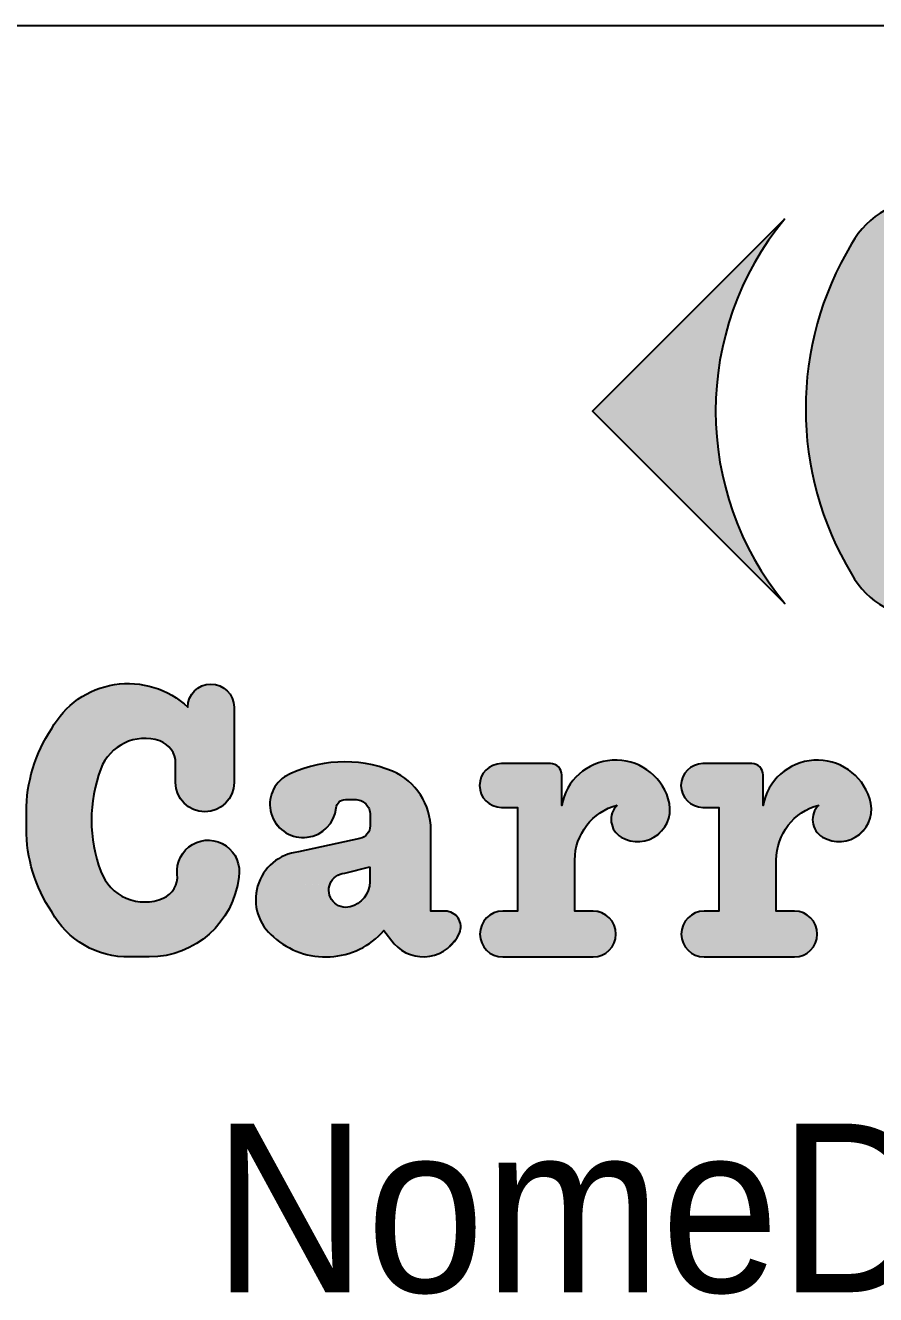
# Paper-space layout 'Layout1' of a CAD drawing. Extents: x 318 to 527, y 161 to 458.
# Drawn here: x 341.39 to 356.51, y 183.61 to 206.19 of the extents above; entities that cross this region are included whole.
import ezdxf
from ezdxf.enums import TextEntityAlignment as Align

# ---------------------------------------------------------------- set-up
doc = ezdxf.new("R2010")
doc.units = 0
doc.header["$LTSCALE"] = 10
doc.layers.get('0').update_dxf_attribs({"linetype": 'CONTINUOUS'})
doc.layers.add('ARQ-FLH', color=4, linetype='CONTINUOUS')
doc.styles.add('ARIAL', font='ARIAL.TTF')
doc.styles.add('ARIAL_BOLD', font='ARIALBD.TTF')
doc.styles.add('ROMANS', font='ROMANS.shx', dxfattribs={"width": 0.9})

# ---------------------------------------------------------------- blocks, each defined once
blk = doc.blocks.new('*U66')
at = {"layer": 'ARQ-FLH', "color": 251}
for points in [[(-173.087, 41.35), (-173.087, 41.588), (-172.562, 42.113)], [(-173.087, 41.35), (-173.474, 41.201), (-173.087, 41.588)], [(-173.474, 40.509), (-173.474, 41.201), (-173.087, 41.35)], [(-173.474, 40.509), (-173.71, 40.964), (-173.474, 41.201)], [(-173.79, 36.5), (-175.982, 38.692), (-173.79, 40.885)], [(-173.71, 39.615), (-173.79, 40.885), (-173.71, 40.964)], [(-173.79, 38.692), (-173.79, 40.885), (-173.71, 39.615)], [(-173.71, 39.615), (-173.71, 40.964), (-173.474, 40.509)], [(-173.79, 36.5), (-173.79, 38.692), (-173.71, 36.421)], [(-173.71, 36.421), (-173.79, 38.692), (-173.71, 37.77)], [(-173.71, 36.421), (-173.71, 37.77), (-173.474, 36.184)], [(-173.474, 36.184), (-173.71, 37.77), (-173.474, 36.876)], [(-173.474, 36.184), (-173.474, 36.876), (-173.087, 35.797)], [(-173.087, 35.797), (-173.474, 36.876), (-173.087, 36.035)], [(-173.087, 35.797), (-173.087, 36.035), (-172.562, 35.272)]]:
    blk.add_solid(points, dxfattribs=at)
blk = doc.blocks.new('*U38', base_point=(0.039396, 0.023355))
at = {"color": 0}
for points in [[(0.036437, 0.029492), (0.035548, 0.029585), (0.0343, 0.028703), (0.034731, 0.029221)], [(0.037003, 0.028116), (0.03718, 0.028278), (0.0343, 0.028703), (0.036437, 0.029492)], [(0.035548, 0.029585), (0.035256, 0.029512), (0.034731, 0.029221), (0.034981, 0.02939)], [(0.036437, 0.029492), (0.036148, 0.029575), (0.035548, 0.029585), (0.035848, 0.029606)], [(0.037161, 0.028966), (0.036951, 0.029183), (0.036437, 0.029492), (0.036708, 0.02936)], [(0.03718, 0.028278), (0.037382, 0.028408), (0.036437, 0.029492), (0.037161, 0.028966)], [(0.034731, 0.029221), (0.034515, 0.029012), (0.0343, 0.028703), (0.034338, 0.028768)], [(0.042682, 0.025242), (0.038704, 0.02922), (0.039007, 0.028771)], [(0.037382, 0.028408), (0.037452, 0.028442), (0.037161, 0.028966), (0.037329, 0.028717)], [(0.0343, 0.028703), (0.033793, 0.027666), (0.033352, 0.025408), (0.033474, 0.026556)], [(0.0343, 0.028703), (0.033352, 0.025408), (0.034673, 0.021402), (0.034179, 0.022081)], [(0.0343, 0.028703), (0.034673, 0.021402), (0.037112, 0.02155)], [(0.036857, 0.027925), (0.037003, 0.028116), (0.0343, 0.028703)], [(0.036747, 0.027712), (0.036857, 0.027925), (0.0343, 0.028703)], [(0.036675, 0.027483), (0.036747, 0.027712), (0.0343, 0.028703)], [(0.036644, 0.027245), (0.036675, 0.027483), (0.0343, 0.028703)], [(0.036655, 0.027005), (0.036644, 0.027245), (0.0343, 0.028703)], [(0.036707, 0.026771), (0.036655, 0.027005), (0.0343, 0.028703)], [(0.0368, 0.026549), (0.036707, 0.026771), (0.0343, 0.028703)], [(0.036929, 0.026347), (0.0368, 0.026549), (0.0343, 0.028703)], [(0.037091, 0.02617), (0.036929, 0.026347), (0.0343, 0.028703)], [(0.0343, 0.028703), (0.037112, 0.02155), (0.036765, 0.02273)], [(0.0343, 0.028703), (0.036765, 0.02273), (0.036686, 0.022957)], [(0.0343, 0.028703), (0.036686, 0.022957), (0.036647, 0.023194)], [(0.0343, 0.028703), (0.036647, 0.023194), (0.03665, 0.023434)], [(0.037091, 0.02617), (0.0343, 0.028703), (0.03665, 0.023434)], [(0.042682, 0.025242), (0.039007, 0.028771), (0.039229, 0.028276)], [(0.042682, 0.025242), (0.039229, 0.028276), (0.03936, 0.02775)], [(0.042682, 0.025242), (0.03936, 0.02775), (0.039399, 0.027209)], [(0.039158, 0.024073), (0.039275, 0.023864), (0.039365, 0.026891), (0.039396, 0.027129)], [(0.039275, 0.023864), (0.039355, 0.023637), (0.039396, 0.027129)], [(0.039355, 0.023637), (0.039394, 0.0234), (0.039396, 0.027129), (0.039399, 0.027209)], [(0.039396, 0.023355), (0.039372, 0.022813), (0.039399, 0.027209), (0.042682, 0.025242)], [(0.039394, 0.0234), (0.039396, 0.023355), (0.039399, 0.027209)], [(0.038824, 0.024416), (0.039006, 0.024259), (0.039294, 0.026662), (0.039365, 0.026891)], [(0.039006, 0.024259), (0.039158, 0.024073), (0.039365, 0.026891)], [(0.038617, 0.024538), (0.038824, 0.024416), (0.039294, 0.026662)], [(0.038617, 0.024538), (0.039294, 0.026662), (0.039183, 0.026449)], [(0.038157, 0.024668), (0.038393, 0.024623), (0.039037, 0.026258), (0.039183, 0.026449)], [(0.038393, 0.024623), (0.038617, 0.024538), (0.039183, 0.026449)], [(0.037091, 0.02617), (0.03665, 0.023434), (0.036694, 0.02367)], [(0.037282, 0.026024), (0.037091, 0.02617), (0.036694, 0.02367)], [(0.036694, 0.02367), (0.036779, 0.023894), (0.037282, 0.026024), (0.037495, 0.025914)], [(0.037453, 0.024552), (0.03768, 0.024632), (0.038658, 0.025966), (0.03886, 0.026096)], [(0.03768, 0.024632), (0.037917, 0.02467), (0.03886, 0.026096)], [(0.037917, 0.02467), (0.038157, 0.024668), (0.03886, 0.026096), (0.039037, 0.026258)], [(0.036779, 0.023894), (0.036902, 0.024101), (0.037495, 0.025914), (0.037724, 0.025842)], [(0.036902, 0.024101), (0.037058, 0.024283), (0.037724, 0.025842)], [(0.037058, 0.024283), (0.037962, 0.025811), (0.037724, 0.025842)], [(0.037058, 0.024283), (0.037244, 0.024435), (0.037962, 0.025811), (0.038202, 0.025822)], [(0.037244, 0.024435), (0.037453, 0.024552), (0.038437, 0.025874), (0.038658, 0.025966)], [(0.037244, 0.024435), (0.038437, 0.025874), (0.038202, 0.025822)], [(0.033352, 0.025408), (0.033432, 0.024257), (0.034179, 0.022081), (0.03371, 0.023136)], [(0.038753, 0.021326), (0.038704, 0.021264), (0.042682, 0.025242)], [(0.039045, 0.021783), (0.038753, 0.021326), (0.042682, 0.025242)], [(0.039254, 0.022284), (0.039045, 0.021783), (0.042682, 0.025242)], [(0.039372, 0.022813), (0.039254, 0.022284), (0.042682, 0.025242)], [(0.037112, 0.02155), (0.036882, 0.022521), (0.036765, 0.02273)], [(0.037112, 0.02155), (0.037035, 0.022335), (0.036882, 0.022521)], [(0.037112, 0.02155), (0.037217, 0.022178), (0.037035, 0.022335)], [(0.034179, 0.022081), (0.0343, 0.021872), (0.034673, 0.021402), (0.034466, 0.02162)], [(0.037112, 0.02155), (0.037291, 0.021792), (0.037217, 0.022178), (0.037423, 0.022056)], [(0.034673, 0.021402), (0.035474, 0.021003), (0.037112, 0.02155), (0.036366, 0.021057)], [(0.036366, 0.021057), (0.036642, 0.021177), (0.037112, 0.02155), (0.036893, 0.021343)], [(0.034673, 0.021402), (0.034915, 0.021223), (0.035474, 0.021003), (0.035185, 0.021088)], [(0.035474, 0.021003), (0.035773, 0.020969), (0.036366, 0.021057), (0.036073, 0.020987)]]:
    blk.add_solid(points, dxfattribs=at)
blk = doc.blocks.new('*U28', base_point=(0.031558, 0.014895))
at = {"color": 0}
for points in [[(0.031145, 0.017941), (0.030933, 0.017842), (0.030778, 0.017416), (0.030799, 0.01765)], [(0.032471, 0.01708), (0.032457, 0.017794), (0.030778, 0.017416), (0.031145, 0.017941)], [(0.031145, 0.017941), (0.031069, 0.01792), (0.030933, 0.017842), (0.030998, 0.017887)], [(0.032278, 0.017944), (0.032237, 0.017948), (0.031145, 0.017941), (0.031224, 0.017948)], [(0.032457, 0.017794), (0.032388, 0.017893), (0.031145, 0.017941), (0.032278, 0.017944)], [(0.031558, 0.014895), (0.0329, 0.016541), (0.033646, 0.01802), (0.033018, 0.016709)], [(0.031558, 0.014895), (0.033646, 0.01802), (0.032471, 0.01708)], [(0.032388, 0.017893), (0.032354, 0.017916), (0.032278, 0.017944), (0.032317, 0.017934)], [(0.032457, 0.017794), (0.03244, 0.017831), (0.032388, 0.017893), (0.032416, 0.017864)], [(0.033646, 0.01802), (0.032636, 0.017501), (0.032471, 0.01708)], [(0.033646, 0.01802), (0.033071, 0.017896), (0.032636, 0.017501)], [(0.033071, 0.017896), (0.032904, 0.017791), (0.032636, 0.017501), (0.032757, 0.017658)], [(0.033018, 0.016709), (0.033163, 0.016854), (0.033646, 0.01802)], [(0.033646, 0.01802), (0.033448, 0.018012), (0.033071, 0.017896), (0.033254, 0.017971)], [(0.033163, 0.016854), (0.033331, 0.016971), (0.033646, 0.01802)], [(0.033331, 0.016971), (0.033516, 0.017058), (0.033646, 0.01802)], [(0.033516, 0.017058), (0.03362, 0.01709), (0.033646, 0.01802)], [(0.03362, 0.01709), (0.034033, 0.016336), (0.033646, 0.01802)], [(0.034205, 0.01784), (0.03403, 0.017932), (0.033646, 0.01802), (0.033842, 0.017993)], [(0.03471, 0.016998), (0.0346, 0.017405), (0.033646, 0.01802), (0.034205, 0.01784)], [(0.034033, 0.016336), (0.03471, 0.016998), (0.033646, 0.01802)], [(0.030799, 0.01765), (0.030778, 0.017574), (0.030778, 0.017416), (0.030771, 0.017495)], [(0.030933, 0.017842), (0.030877, 0.017786), (0.030799, 0.01765), (0.030832, 0.017721)], [(0.032471, 0.01708), (0.032471, 0.017714), (0.032457, 0.017794), (0.032467, 0.017755)], [(0.0346, 0.017405), (0.034494, 0.017572), (0.034205, 0.01784), (0.034361, 0.017719)], [(0.030778, 0.017416), (0.030799, 0.01734), (0.030877, 0.017204), (0.030832, 0.017269)], [(0.030778, 0.017416), (0.030877, 0.017204), (0.031224, 0.017042), (0.031069, 0.01707)], [(0.030778, 0.017416), (0.031224, 0.017042), (0.031558, 0.017042)], [(0.032471, 0.01708), (0.030778, 0.017416), (0.031558, 0.017042)], [(0.032636, 0.017501), (0.032543, 0.017326), (0.032471, 0.01708), (0.032483, 0.017138)], [(0.03471, 0.016998), (0.034701, 0.017114), (0.0346, 0.017405), (0.034674, 0.017221)], [(0.030877, 0.017204), (0.030933, 0.017148), (0.031069, 0.01707), (0.030998, 0.017103)], [(0.031558, 0.017042), (0.031558, 0.014895), (0.032471, 0.01708)], [(0.03362, 0.01709), (0.033535, 0.016972), (0.033566, 0.016554), (0.033494, 0.016759)], [(0.03362, 0.01709), (0.033572, 0.017035), (0.033535, 0.016972)], [(0.03362, 0.01709), (0.033566, 0.016554), (0.034033, 0.016336)], [(0.031069, 0.01707), (0.031145, 0.017049), (0.031224, 0.017042)], [(0.033535, 0.016972), (0.033509, 0.016904), (0.033494, 0.016759), (0.033495, 0.016832)], [(0.034033, 0.016336), (0.034369, 0.016421), (0.03471, 0.016998), (0.034616, 0.016664)], [(0.034616, 0.016664), (0.034667, 0.016769), (0.03471, 0.016998), (0.034699, 0.016882)], [(0.033494, 0.016759), (0.033506, 0.016687), (0.033566, 0.016554), (0.03353, 0.016618)], [(0.033566, 0.016554), (0.033612, 0.016497), (0.033699, 0.016429), (0.033667, 0.01645)], [(0.033566, 0.016554), (0.033699, 0.016429), (0.034033, 0.016336)], [(0.034369, 0.016421), (0.034465, 0.016487), (0.034616, 0.016664), (0.034548, 0.016569)], [(0.031558, 0.014895), (0.032814, 0.016355), (0.0329, 0.016541)], [(0.031558, 0.014895), (0.032761, 0.016157), (0.032814, 0.016355)], [(0.033699, 0.016429), (0.033804, 0.016379), (0.034033, 0.016336), (0.033916, 0.016347)], [(0.034033, 0.016336), (0.034149, 0.016344), (0.034369, 0.016421), (0.034262, 0.016373)], [(0.031558, 0.014895), (0.032743, 0.015953), (0.032761, 0.016157)], [(0.031558, 0.014895), (0.03117, 0.013955), (0.032743, 0.015953), (0.032743, 0.014895)], [(0.031558, 0.014895), (0.03109, 0.014866), (0.030786, 0.014503), (0.030889, 0.014726)], [(0.031558, 0.014895), (0.030786, 0.014503), (0.03117, 0.013955)], [(0.030889, 0.014726), (0.030842, 0.014658), (0.030786, 0.014503), (0.030807, 0.014583)], [(0.03109, 0.014866), (0.031015, 0.014831), (0.030889, 0.014726), (0.030947, 0.014784)], [(0.031558, 0.014895), (0.031252, 0.014895), (0.03109, 0.014866), (0.03117, 0.014888)], [(0.03117, 0.013955), (0.033281, 0.014866), (0.032743, 0.014895)], [(0.03117, 0.013955), (0.033564, 0.014259), (0.033281, 0.014866)], [(0.033281, 0.014866), (0.033201, 0.014888), (0.032743, 0.014895), (0.033119, 0.014895)], [(0.033482, 0.014726), (0.033424, 0.014784), (0.033281, 0.014866), (0.033356, 0.014831)], [(0.033564, 0.014259), (0.033586, 0.014503), (0.033281, 0.014866), (0.033482, 0.014726)], [(0.033586, 0.014503), (0.033564, 0.014583), (0.033482, 0.014726), (0.033529, 0.014658)], [(0.030786, 0.014503), (0.030778, 0.014421), (0.030807, 0.014259), (0.030786, 0.014339)], [(0.030786, 0.014503), (0.030807, 0.014259), (0.03117, 0.013955), (0.030947, 0.014058)], [(0.033564, 0.014259), (0.033586, 0.014339), (0.033586, 0.014503), (0.033593, 0.014421)], [(0.030807, 0.014259), (0.030842, 0.014184), (0.030947, 0.014058), (0.030889, 0.014117)], [(0.03117, 0.013955), (0.033201, 0.013955), (0.033564, 0.014259), (0.033424, 0.014058)], [(0.033424, 0.014058), (0.033482, 0.014117), (0.033564, 0.014259), (0.033529, 0.014184)], [(0.030947, 0.014058), (0.031015, 0.014011), (0.03117, 0.013955), (0.03109, 0.013976)], [(0.03117, 0.013955), (0.031252, 0.013948), (0.033201, 0.013955), (0.033119, 0.013948)], [(0.033201, 0.013955), (0.033281, 0.013976), (0.033424, 0.014058), (0.033356, 0.014011)]]:
    blk.add_solid(points, dxfattribs=at)
blk = doc.blocks.new('*U27', base_point=(0.029077, 0.013948))
at = {"color": 0}
for points in [[(0.027104, 0.017941), (0.026891, 0.017842), (0.026736, 0.017416), (0.026757, 0.01765)], [(0.028429, 0.01708), (0.028415, 0.017794), (0.026736, 0.017416), (0.027104, 0.017941)], [(0.027104, 0.017941), (0.027027, 0.01792), (0.026891, 0.017842), (0.026956, 0.017887)], [(0.028236, 0.017944), (0.028196, 0.017948), (0.027104, 0.017941), (0.027182, 0.017948)], [(0.028415, 0.017794), (0.028346, 0.017893), (0.027104, 0.017941), (0.028236, 0.017944)], [(0.028346, 0.017893), (0.028312, 0.017916), (0.028236, 0.017944), (0.028276, 0.017934)], [(0.028415, 0.017794), (0.028398, 0.017831), (0.028346, 0.017893), (0.028375, 0.017864)], [(0.030163, 0.01784), (0.029604, 0.01802), (0.028594, 0.017501), (0.029029, 0.017896)], [(0.029029, 0.017896), (0.028862, 0.017791), (0.028594, 0.017501), (0.028715, 0.017658)], [(0.029604, 0.01802), (0.029406, 0.018012), (0.029029, 0.017896), (0.029213, 0.017971)], [(0.030163, 0.01784), (0.029988, 0.017932), (0.029604, 0.01802), (0.0298, 0.017993)], [(0.026757, 0.01765), (0.026736, 0.017574), (0.026736, 0.017416), (0.02673, 0.017495)], [(0.026891, 0.017842), (0.026835, 0.017786), (0.026757, 0.01765), (0.02679, 0.017721)], [(0.028429, 0.01708), (0.028429, 0.017714), (0.028415, 0.017794), (0.028426, 0.017755)], [(0.030163, 0.01784), (0.028594, 0.017501), (0.028429, 0.01708)], [(0.029578, 0.01709), (0.029762, 0.016379), (0.028429, 0.01708), (0.030163, 0.01784)], [(0.029762, 0.016379), (0.030575, 0.016664), (0.030163, 0.01784)], [(0.030558, 0.017405), (0.030452, 0.017572), (0.030163, 0.01784), (0.03032, 0.017719)], [(0.030575, 0.016664), (0.030668, 0.016998), (0.030163, 0.01784), (0.030558, 0.017405)], [(0.026736, 0.017416), (0.026757, 0.01734), (0.026835, 0.017204), (0.02679, 0.017269)], [(0.026736, 0.017416), (0.026835, 0.017204), (0.027182, 0.017042), (0.027027, 0.01707)], [(0.026736, 0.017416), (0.027182, 0.017042), (0.027516, 0.017042)], [(0.028429, 0.01708), (0.026736, 0.017416), (0.027516, 0.017042)], [(0.028594, 0.017501), (0.028501, 0.017326), (0.028429, 0.01708), (0.028441, 0.017138)], [(0.030668, 0.016998), (0.030659, 0.017114), (0.030558, 0.017405), (0.030633, 0.017221)], [(0.026835, 0.017204), (0.026891, 0.017148), (0.027027, 0.01707), (0.026956, 0.017103)], [(0.029474, 0.017058), (0.029578, 0.01709), (0.027516, 0.017042), (0.028429, 0.01708)], [(0.029578, 0.01709), (0.02953, 0.017035), (0.029467, 0.016904), (0.029493, 0.016972)], [(0.029578, 0.01709), (0.029467, 0.016904), (0.029762, 0.016379)], [(0.027027, 0.01707), (0.027104, 0.017049), (0.027182, 0.017042)], [(0.029289, 0.016971), (0.029474, 0.017058), (0.027516, 0.017042)], [(0.029121, 0.016854), (0.029289, 0.016971), (0.027516, 0.017042)], [(0.028976, 0.016709), (0.029121, 0.016854), (0.027516, 0.014895), (0.027516, 0.017042)], [(0.029467, 0.016904), (0.029453, 0.016832), (0.029464, 0.016687), (0.029452, 0.016759)], [(0.029467, 0.016904), (0.029464, 0.016687), (0.029762, 0.016379), (0.02957, 0.016497)], [(0.030575, 0.016664), (0.030625, 0.016769), (0.030668, 0.016998), (0.030657, 0.016882)], [(0.028859, 0.016541), (0.028976, 0.016709), (0.027516, 0.014895)], [(0.029464, 0.016687), (0.029488, 0.016618), (0.02957, 0.016497), (0.029524, 0.016554)], [(0.029762, 0.016379), (0.029991, 0.016336), (0.030575, 0.016664), (0.030327, 0.016421)], [(0.030327, 0.016421), (0.030423, 0.016487), (0.030575, 0.016664), (0.030507, 0.016569)], [(0.028772, 0.016355), (0.028859, 0.016541), (0.027516, 0.014895)], [(0.027516, 0.014895), (0.028719, 0.016157), (0.028772, 0.016355)], [(0.02957, 0.016497), (0.029625, 0.01645), (0.029762, 0.016379), (0.029657, 0.016429)], [(0.029762, 0.016379), (0.029875, 0.016347), (0.029991, 0.016336)], [(0.029991, 0.016336), (0.030107, 0.016344), (0.030327, 0.016421), (0.03022, 0.016373)], [(0.027516, 0.014895), (0.028701, 0.015953), (0.028719, 0.016157)], [(0.027516, 0.014895), (0.026744, 0.014503), (0.028701, 0.015953), (0.028701, 0.014895)], [(0.027516, 0.014895), (0.027048, 0.014866), (0.026744, 0.014503), (0.026847, 0.014726)], [(0.026744, 0.014503), (0.029488, 0.014658), (0.028701, 0.014895)], [(0.026847, 0.014726), (0.0268, 0.014658), (0.026744, 0.014503), (0.026765, 0.014583)], [(0.027048, 0.014866), (0.026973, 0.014831), (0.026847, 0.014726), (0.026906, 0.014784)], [(0.027516, 0.014895), (0.02721, 0.014895), (0.027048, 0.014866), (0.027128, 0.014888)], [(0.029488, 0.014658), (0.029314, 0.014831), (0.028701, 0.014895), (0.029077, 0.014895)], [(0.029314, 0.014831), (0.029239, 0.014866), (0.029077, 0.014895), (0.02916, 0.014888)], [(0.029488, 0.014658), (0.02944, 0.014726), (0.029314, 0.014831), (0.029382, 0.014784)], [(0.026744, 0.014503), (0.026737, 0.014421), (0.026765, 0.014259), (0.026744, 0.014339)], [(0.026744, 0.014503), (0.027128, 0.013955), (0.029488, 0.014658)], [(0.026744, 0.014503), (0.026765, 0.014259), (0.027128, 0.013955), (0.026906, 0.014058)], [(0.027128, 0.013955), (0.029314, 0.014011), (0.029488, 0.014658)], [(0.029314, 0.014011), (0.029488, 0.014184), (0.029488, 0.014658), (0.029551, 0.014421)], [(0.029551, 0.014421), (0.029544, 0.014503), (0.029488, 0.014658), (0.029522, 0.014583)], [(0.026765, 0.014259), (0.0268, 0.014184), (0.026906, 0.014058), (0.026847, 0.014117)], [(0.029314, 0.014011), (0.029382, 0.014058), (0.029488, 0.014184), (0.02944, 0.014117)], [(0.029488, 0.014184), (0.029522, 0.014259), (0.029551, 0.014421), (0.029544, 0.014339)], [(0.026906, 0.014058), (0.026973, 0.014011), (0.027128, 0.013955), (0.027048, 0.013976)], [(0.027128, 0.013955), (0.02721, 0.013948), (0.029314, 0.014011), (0.029077, 0.013948)], [(0.029077, 0.013948), (0.02916, 0.013955), (0.029314, 0.014011), (0.029239, 0.013976)]]:
    blk.add_solid(points, dxfattribs=at)
blk = doc.blocks.new('*U26', base_point=(0.024321, 0.015389))
at = {"color": 0}
for points in [[(0.022045, 0.015502), (0.021996, 0.015336), (0.021985, 0.014991), (0.021975, 0.015164)], [(0.022045, 0.015502), (0.021985, 0.014991), (0.022569, 0.014192), (0.022189, 0.014519)], [(0.023503, 0.015427), (0.023504, 0.015429), (0.022045, 0.015502)], [(0.023491, 0.015367), (0.023503, 0.015427), (0.022045, 0.015502)], [(0.02349, 0.015305), (0.023491, 0.015367), (0.022569, 0.014192), (0.022045, 0.015502)], [(0.023499, 0.015244), (0.02349, 0.015305), (0.022569, 0.014192)], [(0.023519, 0.015186), (0.023499, 0.015244), (0.022569, 0.014192)], [(0.025598, 0.014895), (0.024293, 0.0153), (0.024251, 0.015217)], [(0.025598, 0.014895), (0.025598, 0.015325), (0.024293, 0.0153), (0.024321, 0.015389)], [(0.021985, 0.014991), (0.022025, 0.014823), (0.022189, 0.014519), (0.022094, 0.014663)], [(0.023548, 0.015132), (0.023519, 0.015186), (0.022569, 0.014192)], [(0.023587, 0.015084), (0.023548, 0.015132), (0.022569, 0.014192)], [(0.023633, 0.015043), (0.023587, 0.015084), (0.022569, 0.014192)], [(0.023686, 0.015011), (0.023633, 0.015043), (0.022569, 0.014192)], [(0.023744, 0.014989), (0.023686, 0.015011), (0.022569, 0.014192)], [(0.023962, 0.014994), (0.023927, 0.014984), (0.022569, 0.014192)], [(0.023962, 0.014994), (0.022569, 0.014192), (0.025598, 0.014895)], [(0.023804, 0.014976), (0.023744, 0.014989), (0.022569, 0.014192)], [(0.023927, 0.014984), (0.023866, 0.014975), (0.022569, 0.014192)], [(0.023866, 0.014975), (0.023804, 0.014976), (0.022569, 0.014192)], [(0.024047, 0.01503), (0.023962, 0.014994), (0.025598, 0.014895)], [(0.025598, 0.014895), (0.024126, 0.01508), (0.024047, 0.01503)], [(0.025598, 0.014895), (0.024194, 0.015143), (0.024126, 0.01508)], [(0.025598, 0.014895), (0.024251, 0.015217), (0.024194, 0.015143)], [(0.022569, 0.014192), (0.024627, 0.014492), (0.025598, 0.014895)], [(0.024627, 0.014492), (0.025474, 0.013953), (0.025598, 0.014895)], [(0.025474, 0.013953), (0.026216, 0.014551), (0.025598, 0.014895), (0.025914, 0.014894)], [(0.025914, 0.014894), (0.025894, 0.014895), (0.025598, 0.014895)], [(0.026072, 0.014841), (0.026023, 0.014868), (0.025914, 0.014894), (0.025969, 0.014886)], [(0.026216, 0.014551), (0.026183, 0.014715), (0.025914, 0.014894), (0.026072, 0.014841)], [(0.026183, 0.014715), (0.026154, 0.014763), (0.026072, 0.014841), (0.026116, 0.014806)], [(0.026216, 0.014551), (0.026215, 0.014608), (0.026183, 0.014715), (0.026204, 0.014663)], [(0.022189, 0.014519), (0.022308, 0.014392), (0.022569, 0.014192), (0.022345, 0.014361)], [(0.022569, 0.014192), (0.023365, 0.013949), (0.024627, 0.014492), (0.024176, 0.014136)], [(0.024176, 0.014136), (0.024411, 0.014288), (0.024627, 0.014492), (0.024616, 0.01448)], [(0.024627, 0.014492), (0.024837, 0.014219), (0.025062, 0.014046), (0.024942, 0.014123)], [(0.024627, 0.014492), (0.025062, 0.014046), (0.025474, 0.013953)], [(0.025474, 0.013953), (0.025878, 0.014078), (0.026216, 0.014551), (0.026164, 0.014389)], [(0.026164, 0.014389), (0.02619, 0.014442), (0.026216, 0.014551), (0.026208, 0.014496)], [(0.022569, 0.014192), (0.022819, 0.014065), (0.023365, 0.013949), (0.023087, 0.013983)], [(0.025878, 0.014078), (0.025991, 0.014164), (0.026164, 0.014389), (0.026087, 0.014269)], [(0.023365, 0.013949), (0.023645, 0.013963), (0.024176, 0.014136), (0.023918, 0.014026)], [(0.025062, 0.014046), (0.025193, 0.013991), (0.025474, 0.013953), (0.025332, 0.013959)], [(0.025474, 0.013953), (0.025615, 0.013971), (0.025878, 0.014078), (0.025751, 0.014013)]]:
    blk.add_solid(points, dxfattribs=at)
blk = doc.blocks.new('*U25', base_point=(0.025598, 0.015325))
at = {"color": 0}
for points in [[(0.024362, 0.017927), (0.023903, 0.017983), (0.022991, 0.017854), (0.023441, 0.017958)], [(0.025518, 0.01703), (0.025123, 0.017594), (0.022991, 0.017854), (0.024362, 0.017927)], [(0.025123, 0.017594), (0.024933, 0.017727), (0.024362, 0.017927), (0.024805, 0.017792)], [(0.022991, 0.017854), (0.022399, 0.01751), (0.022327, 0.016827), (0.022272, 0.017178)], [(0.022991, 0.017854), (0.022327, 0.016827), (0.023724, 0.017173)], [(0.022991, 0.017854), (0.022571, 0.017676), (0.022399, 0.01751), (0.022478, 0.017601)], [(0.022991, 0.017854), (0.023724, 0.017173), (0.023753, 0.017189)], [(0.022991, 0.017854), (0.023753, 0.017189), (0.023785, 0.0172)], [(0.022991, 0.017854), (0.023785, 0.0172), (0.023819, 0.017205)], [(0.022991, 0.017854), (0.023819, 0.017205), (0.02383, 0.017205)], [(0.022991, 0.017854), (0.02383, 0.017205), (0.024024, 0.017207)], [(0.024133, 0.017188), (0.024183, 0.017165), (0.022991, 0.017854), (0.025518, 0.01703)], [(0.022991, 0.017854), (0.024024, 0.017207), (0.024079, 0.017202)], [(0.024079, 0.017202), (0.024133, 0.017188), (0.022991, 0.017854)], [(0.022399, 0.01751), (0.022338, 0.017408), (0.022272, 0.017178), (0.022295, 0.017296)], [(0.025518, 0.01703), (0.02542, 0.01724), (0.025123, 0.017594), (0.025287, 0.01743)], [(0.022272, 0.017178), (0.02227, 0.017058), (0.022327, 0.016827), (0.022288, 0.01694)], [(0.022327, 0.016827), (0.023697, 0.017151), (0.023724, 0.017173)], [(0.022327, 0.016827), (0.023675, 0.017126), (0.023697, 0.017151)], [(0.022327, 0.016827), (0.023658, 0.017097), (0.023675, 0.017126)], [(0.022327, 0.016827), (0.023645, 0.017065), (0.023658, 0.017097)], [(0.024183, 0.017165), (0.024229, 0.017134), (0.025518, 0.01703)], [(0.024229, 0.017134), (0.024268, 0.017095), (0.025518, 0.01703)], [(0.024268, 0.017095), (0.0243, 0.01705), (0.025518, 0.01703)], [(0.022327, 0.016827), (0.022884, 0.016422), (0.023645, 0.017065), (0.023639, 0.017032)], [(0.022327, 0.016827), (0.022385, 0.016722), (0.022551, 0.01655), (0.022461, 0.016629)], [(0.022327, 0.016827), (0.022551, 0.01655), (0.022884, 0.016422)], [(0.022884, 0.016422), (0.023235, 0.016478), (0.023639, 0.017032), (0.023512, 0.016702)], [(0.023512, 0.016702), (0.023573, 0.016805), (0.023639, 0.017032), (0.023616, 0.016917)], [(0.023648, 0.015624), (0.023702, 0.015653), (0.025518, 0.01703)], [(0.024278, 0.016488), (0.024245, 0.016455), (0.025518, 0.01703), (0.023648, 0.015624)], [(0.023702, 0.015653), (0.023761, 0.015672), (0.025518, 0.01703)], [(0.023761, 0.015672), (0.024336, 0.015811), (0.025518, 0.01703)], [(0.024306, 0.016526), (0.024278, 0.016488), (0.025518, 0.01703)], [(0.0243, 0.01705), (0.024324, 0.017), (0.025518, 0.01703)], [(0.024326, 0.016568), (0.024306, 0.016526), (0.025518, 0.01703)], [(0.024325, 0.015407), (0.024321, 0.015389), (0.025518, 0.01703), (0.025598, 0.015325)], [(0.024324, 0.017), (0.024339, 0.016947), (0.025518, 0.01703)], [(0.024334, 0.015499), (0.024325, 0.015407), (0.025518, 0.01703)], [(0.024338, 0.016614), (0.024326, 0.016568), (0.025518, 0.01703)], [(0.024336, 0.015811), (0.024334, 0.015499), (0.025518, 0.01703)], [(0.024343, 0.01666), (0.024338, 0.016614), (0.025518, 0.01703)], [(0.024339, 0.016947), (0.024344, 0.016892), (0.025518, 0.01703)], [(0.024344, 0.016885), (0.024343, 0.01666), (0.025518, 0.01703)], [(0.024344, 0.016892), (0.024344, 0.016885), (0.025518, 0.01703)], [(0.025598, 0.015325), (0.025598, 0.016575), (0.025518, 0.01703), (0.025578, 0.016806)], [(0.022551, 0.01655), (0.022654, 0.016488), (0.022884, 0.016422), (0.022766, 0.016445)], [(0.023235, 0.016478), (0.02334, 0.016536), (0.023512, 0.016702), (0.023433, 0.016612)], [(0.024131, 0.016399), (0.022859, 0.016123), (0.023559, 0.015539)], [(0.022884, 0.016422), (0.023003, 0.01642), (0.023235, 0.016478), (0.023122, 0.016439)], [(0.024245, 0.016455), (0.024207, 0.016428), (0.023559, 0.015539)], [(0.024245, 0.016455), (0.023559, 0.015539), (0.0236, 0.015585)], [(0.024207, 0.016428), (0.024164, 0.016409), (0.023559, 0.015539)], [(0.024164, 0.016409), (0.024131, 0.016399), (0.023559, 0.015539)], [(0.024245, 0.016455), (0.0236, 0.015585), (0.023648, 0.015624)], [(0.022859, 0.016123), (0.02238, 0.015936), (0.023504, 0.015429), (0.022059, 0.015534)], [(0.022859, 0.016123), (0.022689, 0.016089), (0.02238, 0.015936), (0.022528, 0.016026)], [(0.022859, 0.016123), (0.023504, 0.015429), (0.023526, 0.015487)], [(0.022859, 0.016123), (0.023526, 0.015487), (0.023559, 0.015539)], [(0.02238, 0.015936), (0.02225, 0.015821), (0.022059, 0.015534), (0.022142, 0.015686)], [(0.023761, 0.015672), (0.023815, 0.015681), (0.024336, 0.015811)], [(0.022059, 0.015534), (0.022045, 0.015502), (0.023504, 0.015429)]]:
    blk.add_solid(points, dxfattribs=at)
blk = doc.blocks.new('*U24', base_point=(0.019334, 0.013948))
at = {"color": 0}
for points in [[(0.02057, 0.019115), (0.01975, 0.019557), (0.018025, 0.019042), (0.018818, 0.019531)], [(0.018818, 0.019531), (0.018526, 0.019415), (0.018025, 0.019042), (0.018259, 0.01925)], [(0.01975, 0.019557), (0.019439, 0.019603), (0.018818, 0.019531), (0.019126, 0.019594)], [(0.02057, 0.019115), (0.020324, 0.019309), (0.01975, 0.019557), (0.020048, 0.019459)], [(0.020741, 0.019481), (0.020599, 0.019278), (0.02057, 0.019115)], [(0.021415, 0.019422), (0.020741, 0.019481), (0.02057, 0.019115)], [(0.020741, 0.019481), (0.020682, 0.019422), (0.020599, 0.019278), (0.020634, 0.019354)], [(0.020965, 0.019586), (0.020885, 0.019564), (0.020741, 0.019481), (0.020809, 0.019529)], [(0.021415, 0.019422), (0.021212, 0.019564), (0.020741, 0.019481), (0.020965, 0.019586)], [(0.021212, 0.019564), (0.021132, 0.019586), (0.020965, 0.019586), (0.021049, 0.019593)], [(0.021415, 0.019422), (0.021356, 0.019481), (0.021212, 0.019564), (0.021288, 0.019529)], [(0.02031, 0.018053), (0.020319, 0.017969), (0.02057, 0.019115), (0.021415, 0.019422)], [(0.020319, 0.017969), (0.020535, 0.017094), (0.021415, 0.019422), (0.021386, 0.017168)], [(0.020599, 0.019278), (0.020577, 0.019198), (0.02057, 0.019115)], [(0.021386, 0.017168), (0.021518, 0.017452), (0.021415, 0.019422), (0.02152, 0.019198)], [(0.02152, 0.019198), (0.021498, 0.019278), (0.021415, 0.019422), (0.021463, 0.019354)], [(0.021518, 0.017452), (0.021527, 0.017557), (0.02152, 0.019198), (0.021527, 0.019115)], [(0.018025, 0.019042), (0.017495, 0.018199), (0.017418, 0.015547), (0.017231, 0.016948)], [(0.018843, 0.017991), (0.018941, 0.018129), (0.017418, 0.015547), (0.018025, 0.019042)], [(0.018025, 0.019042), (0.01783, 0.018796), (0.017495, 0.018199), (0.017755, 0.018672)], [(0.01999, 0.018417), (0.020067, 0.018383), (0.018025, 0.019042), (0.02057, 0.019115)], [(0.019856, 0.018452), (0.01999, 0.018417), (0.018025, 0.019042)], [(0.019687, 0.018469), (0.019856, 0.018452), (0.018025, 0.019042)], [(0.019519, 0.018455), (0.019687, 0.018469), (0.018025, 0.019042)], [(0.019355, 0.018413), (0.019519, 0.018455), (0.018025, 0.019042)], [(0.019201, 0.018343), (0.019355, 0.018413), (0.018025, 0.019042)], [(0.019062, 0.018247), (0.019201, 0.018343), (0.018025, 0.019042)], [(0.018941, 0.018129), (0.019062, 0.018247), (0.018025, 0.019042)], [(0.020067, 0.018383), (0.020138, 0.018337), (0.02057, 0.019115)], [(0.020138, 0.018337), (0.020199, 0.018278), (0.02057, 0.019115)], [(0.020199, 0.018278), (0.020249, 0.01821), (0.02057, 0.019115)], [(0.020249, 0.01821), (0.020286, 0.018134), (0.02057, 0.019115)], [(0.020286, 0.018134), (0.02031, 0.018053), (0.02057, 0.019115)], [(0.017495, 0.018199), (0.017321, 0.017689), (0.017231, 0.016948), (0.017238, 0.017156)], [(0.01877, 0.017839), (0.018843, 0.017991), (0.017418, 0.015547)], [(0.020319, 0.017969), (0.020319, 0.017958), (0.020535, 0.017094), (0.020356, 0.01735)], [(0.020319, 0.017958), (0.020319, 0.017557), (0.020356, 0.01735), (0.020328, 0.017452)], [(0.018751, 0.017787), (0.01877, 0.017839), (0.017418, 0.015547)], [(0.018619, 0.017276), (0.018751, 0.017787), (0.017418, 0.015547)], [(0.020356, 0.01735), (0.0204, 0.017255), (0.020535, 0.017094), (0.020461, 0.017168)], [(0.021386, 0.017168), (0.021446, 0.017255), (0.021518, 0.017452), (0.021491, 0.01735)], [(0.018578, 0.016749), (0.018619, 0.017276), (0.017418, 0.015547)], [(0.020535, 0.017094), (0.020818, 0.016962), (0.021386, 0.017168), (0.02113, 0.016989)], [(0.020535, 0.017094), (0.020621, 0.017034), (0.020818, 0.016962), (0.020717, 0.016989)], [(0.02113, 0.016989), (0.021225, 0.017034), (0.021386, 0.017168), (0.021311, 0.017094)], [(0.017231, 0.016948), (0.017231, 0.016605), (0.017418, 0.015547), (0.017278, 0.016068)], [(0.020818, 0.016962), (0.020923, 0.016953), (0.02113, 0.016989), (0.021028, 0.016962)], [(0.018629, 0.016224), (0.018578, 0.016749), (0.017418, 0.015547)], [(0.019334, 0.013948), (0.021606, 0.015484), (0.02122, 0.016323)], [(0.019334, 0.013948), (0.02122, 0.016323), (0.020217, 0.015271)], [(0.02122, 0.016323), (0.02027, 0.015336), (0.020217, 0.015271)], [(0.02122, 0.016323), (0.020312, 0.01541), (0.02027, 0.015336)], [(0.02122, 0.016323), (0.02034, 0.01549), (0.020312, 0.01541)], [(0.02122, 0.016323), (0.020353, 0.015573), (0.02034, 0.01549)], [(0.02122, 0.016323), (0.020391, 0.01595), (0.020353, 0.015573)], [(0.02122, 0.016323), (0.020889, 0.016356), (0.020391, 0.01595), (0.020585, 0.01622)], [(0.020889, 0.016356), (0.02078, 0.016329), (0.020585, 0.01622), (0.020678, 0.016283)], [(0.02122, 0.016323), (0.021112, 0.016353), (0.020889, 0.016356), (0.021, 0.016365)], [(0.021489, 0.016128), (0.021411, 0.016209), (0.02122, 0.016323), (0.021321, 0.016274)], [(0.021606, 0.015484), (0.021626, 0.015825), (0.02122, 0.016323), (0.021489, 0.016128)], [(0.01877, 0.015715), (0.018629, 0.016224), (0.017418, 0.015547)], [(0.020585, 0.01622), (0.020505, 0.016142), (0.020391, 0.01595), (0.020439, 0.016051)], [(0.021626, 0.015825), (0.021598, 0.015933), (0.021489, 0.016128), (0.021552, 0.016036)], [(0.020391, 0.01595), (0.02036, 0.015842), (0.020352, 0.015658), (0.020349, 0.015731)], [(0.020391, 0.01595), (0.020352, 0.015658), (0.020353, 0.015573)], [(0.021606, 0.015484), (0.021623, 0.015602), (0.021626, 0.015825), (0.021634, 0.015713)], [(0.017418, 0.015547), (0.018787, 0.015673), (0.01877, 0.015715)], [(0.017418, 0.015547), (0.018867, 0.015524), (0.018787, 0.015673)], [(0.017418, 0.015547), (0.017646, 0.015058), (0.01793, 0.014621), (0.017755, 0.014882)], [(0.017418, 0.015547), (0.01793, 0.014621), (0.019334, 0.013948), (0.018682, 0.01407)], [(0.017418, 0.015547), (0.019334, 0.013948), (0.019398, 0.015127)], [(0.017418, 0.015547), (0.019398, 0.015127), (0.019241, 0.015189)], [(0.017418, 0.015547), (0.019241, 0.015189), (0.019097, 0.015279)], [(0.017418, 0.015547), (0.019097, 0.015279), (0.018971, 0.015391)], [(0.017418, 0.015547), (0.018971, 0.015391), (0.018867, 0.015524)], [(0.019334, 0.013948), (0.020411, 0.01406), (0.021606, 0.015484), (0.021199, 0.014612)], [(0.019334, 0.013948), (0.020217, 0.015271), (0.020153, 0.015216)], [(0.021199, 0.014612), (0.021385, 0.014877), (0.021606, 0.015484), (0.021522, 0.015171)], [(0.019334, 0.013948), (0.020153, 0.015216), (0.02008, 0.015172)], [(0.019334, 0.013948), (0.02008, 0.015172), (0.02006, 0.015163)], [(0.019334, 0.013948), (0.02006, 0.015163), (0.0199, 0.015111)], [(0.019334, 0.013948), (0.019563, 0.015092), (0.019398, 0.015127)], [(0.019334, 0.013948), (0.0199, 0.015111), (0.019732, 0.015087)], [(0.019334, 0.013948), (0.019732, 0.015087), (0.019563, 0.015092)], [(0.01793, 0.014621), (0.018147, 0.014394), (0.018682, 0.01407), (0.0184, 0.014209)], [(0.020411, 0.01406), (0.020705, 0.014197), (0.021199, 0.014612), (0.02097, 0.014383)], [(0.018682, 0.01407), (0.018983, 0.013982), (0.019334, 0.013948), (0.019295, 0.013948)], [(0.019334, 0.013948), (0.019775, 0.013948), (0.020411, 0.01406), (0.020098, 0.013976)]]:
    blk.add_solid(points, dxfattribs=at)
blk = doc.blocks.new('CR-A4')
at = {"layer": 'ARQ-FLH', "color": 6}
blk.add_line((-190, 45.555), (-6, 45.555), dxfattribs=at)
at = {"layer": 'ARQ-FLH', "color": 249, "linetype": 'CONTINUOUS'}
blk.add_lwpolyline([(-168.664, 41.443, 0.652572), (-171.373, 41.668, 0.27778), (-171.373, 35.795, 0.635766), (-168.688, 35.953, -1.765731), (-166.992, 37.07, -0.182918), (-167.587, 35.272), (-164.167, 38.692), (-167.587, 42.113, -0.182918), (-166.992, 40.315, -1.789534)], format="xyb", close=True, dxfattribs=at)
at = {"layer": 'ARQ-FLH', "color": 251}
blk.add_lwpolyline([(-172.562, 42.113, 0.359062), (-172.562, 35.272), (-175.982, 38.692), (-172.562, 42.113)], format="xyb", dxfattribs=at)
at = {"layer": 'ARQ-FLH', "color": 249}
for points in [[(-184.208, 28.982, -0.279475), (-185.598, 29.785, -0.148755), (-186.049, 31.267), (-186.049, 31.562, -0.148755), (-185.598, 33.044, -0.490972), (-183.178, 33.424, -1), (-182.355, 33.424), (-182.355, 32.085, -1), (-183.394, 32.085), (-183.394, 32.43, 0.321493), (-183.677, 32.825, 0.404988), (-184.725, 32.327, 0.181025), (-184.725, 30.501, 0.427868), (-183.616, 30.027, 0.327607), (-183.365, 30.452, -1.155712), (-182.273, 30.404, -0.382177), (-183.862, 28.982), (-184.241, 28.982)], [(-178.346, 29.407, 0.54045), (-178.601, 29.796), (-178.855, 29.796), (-178.855, 31.241, 0.297139), (-179.537, 32.287, 0.221058), (-181.458, 32.187, 1.567025), (-180.539, 31.634, -0.380845), (-180.375, 31.783), (-180.208, 31.784, -0.416645), (-179.933, 31.511), (-179.935, 31.314, -0.350963), (-180.117, 31.09), (-181.21, 30.852, 0.666801), (-181.652, 29.337, 0.417222), (-179.69, 29.45), (-179.509, 29.215, 0.543875), (-178.346, 29.407)]]:
    blk.add_lwpolyline(points, format="xyb", dxfattribs=at)
for points in [[(-175.54, 31.684, 0.493838), (-175.472, 31.115, 0.696616), (-174.633, 31.796, 0.788107), (-176.528, 31.675), (-176.528, 32.22, 0.414214), (-176.729, 32.421), (-177.6, 32.421, 1), (-177.6, 31.643), (-177.312, 31.643), (-177.312, 29.796), (-177.576, 29.796, 1), (-177.576, 28.982), (-175.97, 28.982, 1), (-175.97, 29.796), (-176.294, 29.796), (-176.294, 30.706, -0.340905)], [(-171.958, 31.684, 0.493838), (-171.89, 31.115, 0.696616), (-171.051, 31.796, 0.788107), (-172.946, 31.675), (-172.946, 32.22, 0.414214), (-173.147, 32.421), (-174.018, 32.421, 1), (-174.018, 31.643), (-173.731, 31.643), (-173.731, 29.796), (-173.994, 29.796, 1), (-173.994, 28.982), (-172.389, 28.982, 1), (-172.389, 29.796), (-172.712, 29.796), (-172.712, 30.706, -0.340905)], [(-179.94, 30.584), (-179.942, 30.316, -0.343745), (-180.292, 29.873, -1.084424), (-180.388, 30.472)]]:
    blk.add_lwpolyline(points, format="xyb", close=True, dxfattribs=at)
at = {"layer": 'ARQ-FLH', "color": 249, "xscale": 859.7748208802459, "yscale": 859.7748208802459, "zscale": 859.7748208802459}
for name, p in [('*U38', (-166.992, 37.07)), ('*U24', (-184.241, 28.982)), ('*U25', (-178.855, 30.166)), ('*U27', (-175.97, 28.982)), ('*U28', (-173.731, 29.796)), ('*U26', (-179.953, 30.221))]:
    blk.add_blockref(name, p, dxfattribs=at)
at = {"layer": 'ARQ-FLH', "color": 251}
blk.add_blockref('*U66', (0, 0), dxfattribs=at)
at = {"layer": 'ARQ-FLH', "color": 4, "style": 'ROMANS'}
for tag, p in [('TITULO1', (-134.595, 40.924)), ('TITULO2', (-134.595, 36.226))]:
    blk.add_attdef(tag, p, '', height=2.687, dxfattribs=at)
at = {"layer": 'ARQ-FLH', "color": 3, "style": 'ROMANS'}
for tag, p in [('ESC', (-14.547, 42.073)), ('00/00/00', (-14.433, 35.823)), ('ARQ', (-15.215, 30.229)), ('DES', (-15.215, 24.022)), ('VER', (-15.215, 18.816))]:
    blk.add_attdef(tag, text='', height=1.612, dxfattribs=at).set_placement(p, align=Align.MIDDLE)
at = {"layer": 'ARQ-FLH', "color": 1, "style": 'ARIAL_BOLD'}
for tag, height, p in [('AAA', 7, (-40.788, 37.029)), ('222', 7, (-40.788, 27.052)), ('REV', 3, (-40.788, 19.436))]:
    blk.add_attdef(tag, text='', height=height, dxfattribs=at).set_placement(p, align=Align.MIDDLE)
at = {"layer": 'ARQ-FLH', "color": 1, "linetype": 'CONTINUOUS', "style": 'ARIAL', "width": 0.9}
for tag, p in [('NOME_DA_OBRA_1', (-170.042, 24.576)), ('NOME_DA_OBRA_2', (-170.042, 19.237))]:
    blk.add_attdef(tag, text='', height=3, dxfattribs=at).set_placement(p, align=Align.MIDDLE)

psp = doc.layouts.get("Layout1")

# ---------------------------------------------------------------- block references
ref = psp.add_blockref('CR-A4', (527.455, 160.636))
ref.add_attrib('NOME_DA_OBRA_1', 'NomeDaObra1', dxfattribs={"layer": 'ARQ-FLH', "color": 1, "linetype": 'CONTINUOUS', "height": 3, "style": 'ARIAL', "width": 0.9}).set_placement((357.413, 185.212), align=Align.MIDDLE)

doc.saveas('drawing.dxf')
